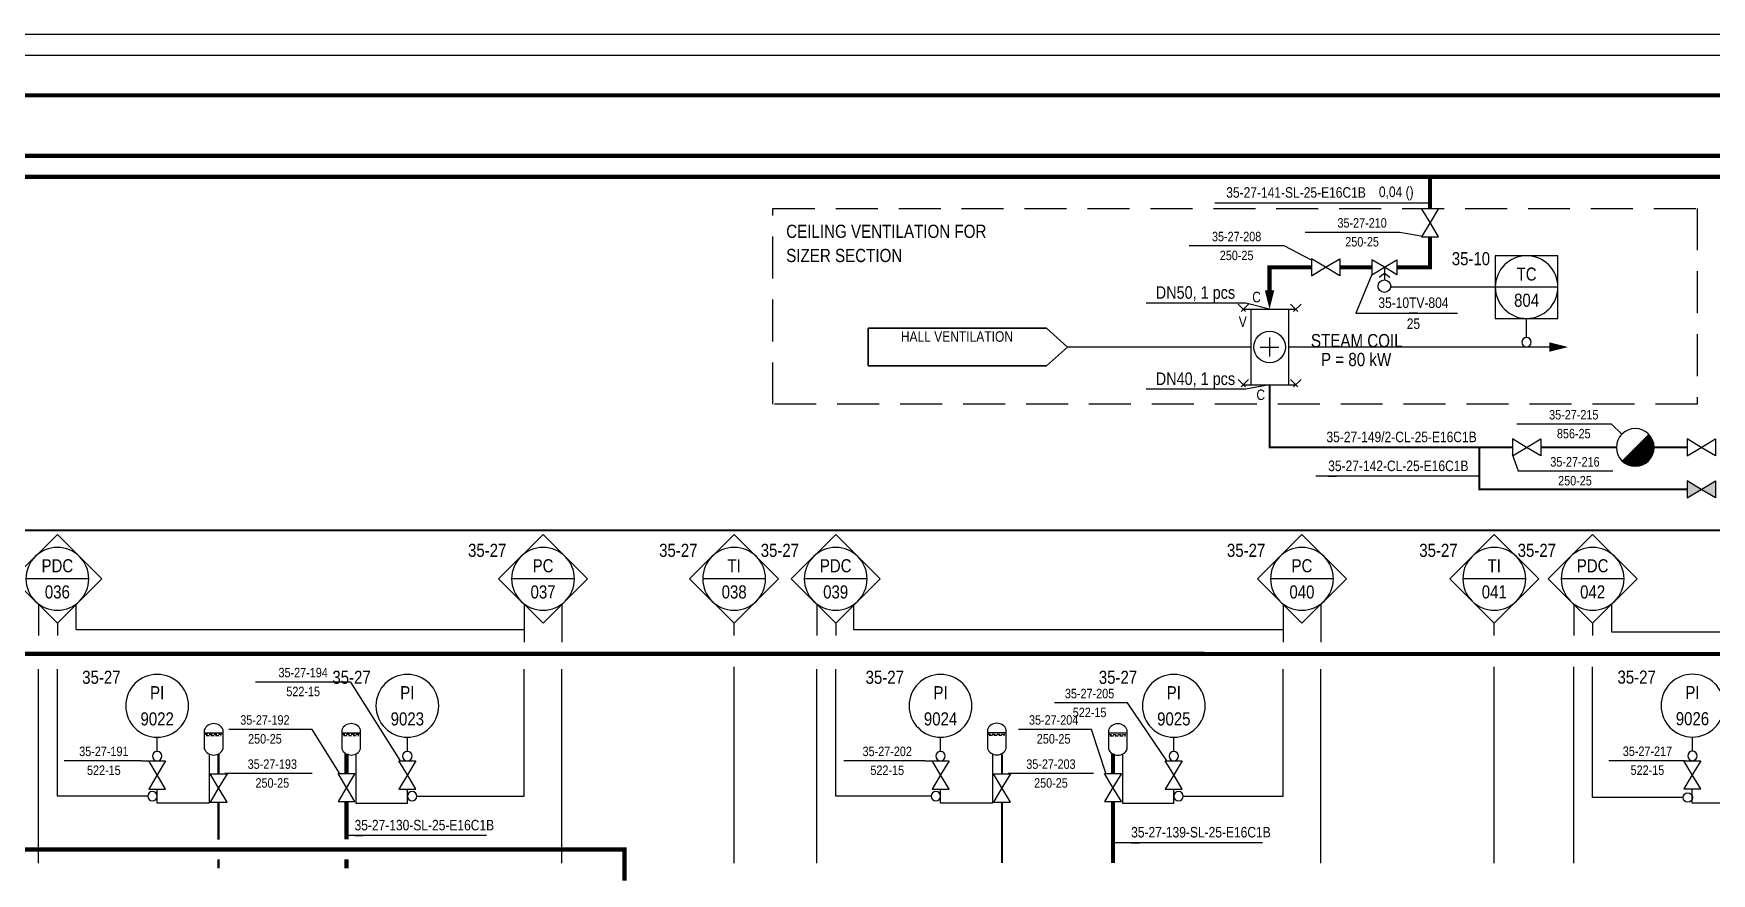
# Model space of a CAD drawing. Header units: millimetres. Extents: x -415 to 12957, y -5 to 599.
# Drawn here: x 3589.3 to 3989.3, y 393.9 to 594.2 of the extents above; entities that cross this region are included whole.
import ezdxf
from ezdxf.enums import TextEntityAlignment as Align

# ---------------------------------------------------------------- set-up
doc = ezdxf.new("R2010")
doc.units = ezdxf.units.MM
doc.header["$LTSCALE"] = 10
doc.header["$MEASUREMENT"] = 0
doc.linetypes.add('DASHDOT2', pattern=[0.5, 0.25, -0.125, 0, -0.125])
doc.linetypes.add('DASHEDX2', pattern=[1.5, 1, -0.5])
doc.layers.get('0').update_dxf_attribs({"linetype": 'CONTINUOUS'})
for name, color, linetype in [('HOYRYPATTERIT', 7, 'CONTINUOUS'), ('P-A-SHEET', 3, 'CONTINUOUS'), ('P-COND', 4, 'CONTINUOUS'), ('P-CVPOS', 7, 'CONTINUOUS'), ('P-DELIVERY_LIMIT', 1, 'DASHDOT2'), ('P-EQUIPMENTS', 7, 'CONTINUOUS'), ('P-INSTRPOS', 7, 'CONTINUOUS'), ('P-INSTRPOS_TEXTS', 7, 'CONTINUOUS'), ('P-INSTRU', 7, 'CONTINUOUS'), ('P-LINEPOS', 7, 'CONTINUOUS'), ('P-OTHER', 7, 'CONTINUOUS'), ('P-STEAM1', 6, 'CONTINUOUS'), ('P-SYMB', 7, 'CONTINUOUS'), ('P-TEXT', 7, 'CONTINUOUS'), ('P-VALVEPOS', 7, 'CONTINUOUS'), ('P-VENTS', 7, 'CONTINUOUS')]:
    doc.layers.add(name, color=color, linetype=linetype)
doc.styles.add('ARIAL', font='ARIALN.TTF')
doc.styles.add('ARIALN', font='ARIALN.TTF')
doc.styles.add('MODESTD', font='ARIALN.TTF')
doc.styles.add('ROMANS', font='ARIALN.TTF')
doc.styles.get("Standard").update_dxf_attribs({"font": 'ARIALN.TTF'})

# ---------------------------------------------------------------- blocks, each defined once
blk = doc.blocks.new('ARROW')
blk.add_solid([(-2.5, -1.25), (-2.5, 1.25), (2.5, 0)])
at = {"linetype": 'Continuous', "flags": 1}
blk.add_attdef('SYM_WIDTH', (0, 0), '', height=3, dxfattribs=at)
blk = doc.blocks.new('LPoist')
at = {"const_width": 3.75}
blk.add_lwpolyline([(1.33, 2.42, -1), (-1.33, 5.08, -5.843182)], format="xyb", dxfattribs=at)
blk.add_circle((0, 3.75), 3.75)
blk = doc.blocks.new('höyrypatteri')
for p, q in [((0, 5), (0, -5)), ((0, 5), (5, 5)), ((5, 5), (5, -5)), ((1.25, 0), (3.75, 0)), ((2.5, 1.25), (2.5, -1.25)), ((0, -5), (5, -5))]:
    blk.add_line(p, q)
blk.add_circle((2.5, 0), 2.09)
blk = doc.blocks.new('PPI_0103B')
at = {"color": 0, "linetype": 'ByBlock'}
blk.add_circle((0, 0), 1.25, dxfattribs=at)
blk = doc.blocks.new('PPI_0900A')
at = {"color": 0, "linetype": 'ByBlock'}
blk.add_line((-2.5, 0), (2.5, 0), dxfattribs=at)
blk = doc.blocks.new('PPI_1100A')
at = {"color": 0, "linetype": 'ByBlock'}
blk.add_line((0, 0), (2, 0), dxfattribs=at)
blk = doc.blocks.new('PPI_1207A')
at = {"color": 0, "linetype": 'ByBlock'}
for p, q in [((-8.5, 0), (0, 8.5)), ((0, 8.5), (8.5, 0)), ((0, -8.5), (-8.5, 0)), ((-6, 0), (6, 0)), ((8.5, 0), (0, -8.5))]:
    blk.add_line(p, q, dxfattribs=at)
blk.add_circle((0, 0), 6, dxfattribs=at)
blk = doc.blocks.new('PPI_1204A')
at = {"color": 0, "linetype": 'ByBlock'}
for p, q in [((-6, -6), (-6, 6)), ((-6, 6), (6, 6)), ((6, 6), (6, -6)), ((-6, 0), (6, 0)), ((6, -6), (-6, -6))]:
    blk.add_line(p, q, dxfattribs=at)
blk.add_circle((0, 0), 6, dxfattribs=at)
blk = doc.blocks.new('PPI_1200A')
at = {"color": 0, "linetype": 'ByBlock'}
blk.add_circle((0, 0), 6, dxfattribs=at)
blk = doc.blocks.new('PPI_1000A')
at = {"color": 0, "linetype": 'ByBlock'}
blk.add_line((-1, 0), (1, 0), dxfattribs=at)
blk = doc.blocks.new('P7A1100')
at = {"color": 0, "linetype": 'ByBlock'}
for points in [[(-3, -1.8), (-3, 1.8), (0, 0)], [(3, -1.8), (3, 1.8), (0, 0)]]:
    blk.add_lwpolyline(points, close=True, dxfattribs=at)
blk = doc.blocks.new('*U61')
at = {"color": 0}
for points in [[(5, 4.5), (0, 0)], [(47.5, 4.5), (5, 4.5)], [(47.5, -4.5), (47.5, 4.5)], [(0, 0), (5, -4.5)], [(5, -4.5), (47.5, -4.5)]]:
    blk.add_lwpolyline(points, close=True, dxfattribs=at)
at = {"color": 7, "style": 'ARIALN'}
for tag, p in [('TEKSTI1', (26.25, 2.5)), ('TEKSTI2', (26.25, -2.5))]:
    blk.add_attdef(tag, text='', height=2.5, dxfattribs=at).set_placement(p, align=Align.MIDDLE_CENTER)
at = {"color": 1, "style": 'ARIALN'}
blk.add_attdef('KAAVIO', text='', height=1.5, dxfattribs=at).set_placement((26.25, -5), align=Align.TOP_CENTER)
blk = doc.blocks.new('PRO66DD')
h = blk.add_hatch(color=0)
h.paths.add_polyline_path([(-3, 1.8), (-3, -1.8), (0, 0)])
h.paths.add_polyline_path([(3, -1.8), (3, 1.8), (0, 0)])
at = {"layer": 'P-VENTS', "color": 0, "linetype": 'Continuous'}
for points in [[(-3, -1.8), (-3, 1.8), (0, 0)], [(3, -1.8), (3, 1.8), (0, 0)]]:
    blk.add_lwpolyline(points, close=True, dxfattribs=at)
blk = doc.blocks.new('P7A0127')
at = {"color": 0, "linetype": 'ByBlock'}
for p, q in [((-7.5, 20), (-7.5, 17.5)), ((7.5, 17.5), (-7.5, 17.5)), ((-7.5, 17.5), (-7.5, 5)), ((7.5, 17.5), (7.5, 20)), ((7.5, 5), (7.5, 17.5))]:
    blk.add_line(p, q, dxfattribs=at)
at = {"color": 0, "linetype": 'DASHEDX2', "ltscale": 0.25}
for points in [[(-7.5, 16.5), (7.5, 16.5)], [(-6, 15.5), (6, 15.5)]]:
    blk.add_lwpolyline(points, dxfattribs=at)
at = {"color": 0, "linetype": 'ByBlock'}
for centre, start, end in [((0, 16.9), 22.4569, 157.5431), ((0, 8.1), 202.4569, 337.5431)]:
    blk.add_arc(centre, 8.12, start, end, dxfattribs=at)
blk = doc.blocks.new('p7a1370')
at = {"color": 0, "linetype": 'ByBlock'}
for p, q in [((1.25, 1.25), (-1.25, -1.25)), ((-1.25, 1.25), (1.25, -1.25))]:
    blk.add_line(p, q, dxfattribs=at)
blk = doc.blocks.new('PPI_2100A')
at = {"color": 0, "linetype": 'ByBlock'}
blk.add_line((0, 0), (2, 0), dxfattribs=at)
blk = doc.blocks.new('CVE6359')
at = {"color": 0, "linetype": 'Continuous'}
blk.add_lwpolyline([(-1.5, 4.5, -1), (1.5, 4.5, -1), (-1.5, 4.5)], format="xyb", close=True, dxfattribs=at)
for points in [[(-1.27, 2.39), (0, 1.5), (1.27, 2.39)], [(0, 0), (0, 3)]]:
    blk.add_lwpolyline(points, dxfattribs=at)
at = {"layer": 'P-VENTS', "color": 0, "linetype": 'Continuous'}
for points in [[(-3, -1.8), (-3, 1.8), (0, 0)], [(3, -1.8), (3, 1.8), (0, 0)]]:
    blk.add_lwpolyline(points, close=True, dxfattribs=at)

msp = doc.modelspace()

# ---------------------------------------------------------------- linework, layer by layer
at = {"layer": 'P-A-SHEET', "color": 7, "const_width": 0.35}
for points in [[(-410, 0), (12952.06, 0), (12952.06, 594), (-410, 594)], [(-405, 5), (12947.06, 5), (12947.06, 589), (-405, 589)]]:
    msp.add_lwpolyline(points, close=True, dxfattribs=at)
at = {"layer": 'P-COND', "linetype": 'Continuous'}
for points in [[(3883.93, 510.44, 0.5, 0.5, 0), (3883.93, 495.5, 0.5, 0.5, 0), (3941.8, 495.5, 0, 0, 0)], [(3933.93, 495.5, 0.5, 0.5, 0), (3933.93, 485.5, 0.5, 0.5, 0), (3983.47, 485.5, 0, 0, 0)]]:
    msp.add_lwpolyline(points, format="xyseb", dxfattribs=at)
at = {"layer": 'P-COND', "linetype": 'Continuous', "const_width": 0.5}
for points in [[(3948.55, 495.5), (3966.59, 495.5)], [(3975.59, 495.5), (3983.47, 495.5)], [(2156.94, 475.71), (5944.77, 475.71), (5944.77, 465.05), (5976.85, 465.05)], [(3633.41, 417.7), (3633.41, 422.35)], [(3820.14, 417.7), (3820.14, 422.35)], [(3633.41, 401.99), (3633.41, 410.95)], [(3820.14, 396.4), (3820.14, 410.95)], [(3633.41, 395.12), (3633.41, 397.31)]]:
    msp.add_lwpolyline(points, dxfattribs=at)
at = {"layer": 'P-CVPOS'}
msp.add_lwpolyline([(3908.34, 536.75), (3904.47, 527.5), (3928.76, 527.5)], dxfattribs=at)
at = {"layer": 'P-DELIVERY_LIMIT'}
for points in [[(3877.68, 528.44), (3890.18, 528.44)], [(3877.68, 510.44), (3890.18, 510.44)]]:
    msp.add_lwpolyline(points, dxfattribs=at)
at = {"layer": 'P-INSTRU', "linetype": 'Continuous'}
for points in [[(3937.73, 533.72), (3912.95, 533.72)], [(3945.2, 521.69), (3945.2, 526.25)], [(3599.49, 452.09), (3599.49, 458.06)], [(3756.31, 450.67), (3756.31, 453.56)], [(3937.49, 450.67), (3937.49, 453.56)], [(3756.31, 396.4), (3756.31, 443.19)], [(3937.49, 396.4), (3937.49, 443.19)], [(3618.78, 423.02), (3618.78, 426.4)], [(3678.41, 423.02), (3678.41, 426.4)], [(3805.51, 423.02), (3805.51, 426.4)], [(3861.11, 423.02), (3861.11, 426.4)], [(3984.73, 423.06), (3984.73, 426.44)], [(3631.16, 422.35), (3631.16, 410.65)], [(3666.16, 422.45), (3666.16, 410.65), (3678.41, 410.65), (3678.41, 414.02)], [(3817.89, 422.35), (3817.89, 410.65)], [(3848.86, 422.45), (3848.86, 410.65)], [(3997.06, 422.35), (3997.06, 410.65), (3984.69, 410.65)], [(3616.53, 412.34), (3594.99, 412.34)], [(3618.78, 410.65), (3618.78, 414.02)], [(3805.51, 410.65), (3805.51, 414.02)], [(3861.11, 410.65), (3861.11, 414.02)], [(3984.69, 410.65), (3984.69, 414.06)], [(3631.16, 410.65), (3618.78, 410.65)], [(3817.89, 410.65), (3805.51, 410.65)], [(3848.86, 410.65), (3861.11, 410.65)]]:
    msp.add_lwpolyline(points, dxfattribs=at)
at = {"layer": 'P-INSTRU'}
for points in [[(3590.49, 458.06), (3590.49, 450.67)], [(3706.26, 458.06), (3706.26, 449.09)], [(3715.26, 458.06), (3715.26, 449.09)], [(3776.01, 458.06), (3776.01, 450.67)], [(3784.79, 458.06), (3784.79, 452.09), (3887.15, 452.09)], [(3887.15, 458.06), (3887.15, 449.09)], [(3896.15, 458.06), (3896.15, 449.09)], [(3956.44, 458.06), (3956.44, 450.67)], [(3965.44, 458.06), (3965.44, 451.52), (4097.3, 451.52)], [(3594.99, 453.56), (3594.99, 450.67)], [(3599.49, 452.09), (3706.26, 452.09)], [(3780.51, 453.56), (3780.51, 450.67)], [(3960.94, 453.56), (3960.94, 450.67)], [(3590.49, 396.4), (3590.49, 442.67)], [(3594.99, 412.34), (3594.99, 442.67)], [(3680.66, 412.34), (3706.26, 412.34), (3706.26, 442.67)], [(3715.26, 396.4), (3715.26, 442.67)], [(3776.01, 396.4), (3776.01, 442.67)], [(3803.26, 412.34), (3780.51, 412.34), (3780.51, 442.67)], [(3863.36, 412.34), (3887.15, 412.34), (3887.15, 442.67)], [(3896.15, 396.4), (3896.15, 442.67)], [(3956.44, 396.4), (3956.44, 443.19)], [(3982.49, 412.03), (3960.94, 412.03), (3960.94, 443.19)]]:
    msp.add_lwpolyline(points, dxfattribs=at)
at = {"layer": 'P-LINEPOS'}
msp.add_lwpolyline([(3933.93, 488.61), (3894.98, 488.61)], dxfattribs=at)
at = {"layer": 'P-OTHER', "linetype": 'DASHEDX2'}
msp.add_lwpolyline([(3765.54, 552.5), (3985.89, 552.5), (3985.89, 505.78), (3765.54, 505.78)], close=True, dxfattribs=at)
at = {"layer": 'P-OTHER'}
for points in [[(3870.92, 553.79), (3922.18, 553.79)], [(3697.26, 402.95), (3663.91, 402.95)], [(3882.27, 401.26), (3846.61, 401.26)]]:
    msp.add_lwpolyline(points, dxfattribs=at)
at = {"layer": 'P-OTHER', "linetype": 'Continuous'}
for points in [[(3854.49, 529.97), (3878.24, 529.97), (3883.95, 528.54)], [(3879.43, 519.44), (3835.76, 519.44)], [(3952.85, 519.44), (3888.43, 519.44)], [(3883.93, 510.44), (3878.24, 509.41), (3854.49, 509.41)]]:
    msp.add_lwpolyline(points, dxfattribs=at)
at = {"layer": 'P-STEAM1', "linetype": 'Continuous', "const_width": 1}
for points in [[(1230.31, 579.44), (6591.76, 579.44)], [(1230.31, 565), (6459.81, 565)], [(1230.31, 560), (6459.81, 560)], [(3922.18, 552.5), (3922.18, 560)], [(3900.68, 538.44), (3908.31, 538.44)], [(1230.31, 446.44), (2477.49, 446.38), (2482.49, 446.38), (2492.49, 446.38), (6312.49, 446.06), (6327.49, 446.06), (6459.81, 446.05)], [(3663.91, 417.8), (3663.91, 422.45)], [(3846.61, 417.8), (3846.61, 422.45)], [(3663.91, 402.05), (3663.91, 411.05)], [(3846.61, 396.4), (3846.61, 411.05)], [(3362.5, 399.65), (3730.17, 399.66), (3730.17, 392.22)], [(3663.91, 395.18), (3663.91, 397.31)]]:
    msp.add_lwpolyline(points, dxfattribs=at)
at = {"layer": 'P-STEAM1', "linetype": 'Continuous'}
for points in [[(3914.3, 538.44, 1, 1, 0), (3922.18, 538.44, 1, 1, 0), (3922.18, 545.75, 0, 0, 0)], [(3883.93, 532.94, 1, 1, 0), (3883.93, 538.44, 1, 1, 0), (3893.93, 538.44, 0, 0, 0)]]:
    msp.add_lwpolyline(points, format="xyseb", dxfattribs=at)
at = {"layer": 'P-VALVEPOS'}
for points in [[(3920.49, 545.75), (3914.99, 546.78), (3892.39, 546.78)], [(3893.93, 540.13), (3887.38, 543.53), (3864.78, 543.53)], [(3965.44, 501.04), (3942.84, 501.04)], [(3965.44, 501.04), (3967.88, 498.65)], [(3943.23, 489.82), (3941.8, 493.81)], [(3965.73, 489.82), (3943.13, 489.82)], [(3664.83, 439.57), (3642.23, 439.57)], [(3664.83, 439.57), (3676.72, 420.77)], [(3859.42, 420.77), (3850.03, 434.57), (3832.63, 434.57)], [(3655.76, 428.27), (3635.83, 428.27)], [(3662.22, 417.8), (3655.76, 428.27)], [(3844.92, 417.8), (3841.46, 428.27), (3824.06, 428.27)], [(3615.07, 420.79), (3596.58, 420.79)], [(3615.07, 420.79), (3617.1, 420.77)], [(3801.8, 420.79), (3782.42, 420.79)], [(3801.8, 420.79), (3803.82, 420.77)], [(3983, 420.81), (3964.83, 420.81)], [(3655.76, 417.75), (3634.93, 417.75)], [(3841.99, 417.75), (3821.65, 417.75)]]:
    msp.add_lwpolyline(points, dxfattribs=at)

# ---------------------------------------------------------------- block references
at = {"layer": 'HOYRYPATTERIT', "xscale": 1.800000000000182, "yscale": 1.800000000000182, "zscale": 1.800000000000182}
msp.add_blockref('höyrypatteri', (3879.43, 519.44), dxfattribs=at)
at = {"layer": 'P-CVPOS', "color": 140, "xscale": -1}
msp.add_blockref('PPI_1000A', (3918.22, 527.5), dxfattribs=at)
at = {"layer": 'P-DELIVERY_LIMIT'}
for p in [(3877.68, 528.44), (3890.18, 528.44), (3877.68, 510.44), (3890.18, 510.44)]:
    msp.add_blockref('p7a1370', p, dxfattribs=at)
at = {"layer": 'P-EQUIPMENTS', "xscale": 0.3002463749403548, "yscale": 0.3002463749403548, "zscale": 0.3002463749403548}
for p in [(3632.27, 422.15), (3665.03, 422.15), (3818.92, 422.22), (3847.77, 422.1)]:
    msp.add_blockref('P7A0127', p, dxfattribs=at)
at = {"layer": 'P-INSTRPOS', "color": 140, "xscale": -1.245, "yscale": 1.245, "zscale": 1.245}
msp.add_blockref('PPI_1204A', (3945.2, 533.72), dxfattribs=at)
at = {"layer": 'P-INSTRU', "color": 1, "xscale": -0.899999999999636, "yscale": 0.899999999999636, "zscale": 0.899999999999636}
msp.add_blockref('PPI_0103B', (3945.2, 520.57), dxfattribs=at)
at = {"layer": 'P-INSTRU', "color": 140}
for name, p, xscale, yscale, zscale in [('PPI_1207A', (3594.99, 464.17), -1.2478, 1.2478, 1.2478), ('PPI_1207A', (3710.76, 464.17), -1.2478, 1.2478, 1.2478), ('PPI_1207A', (3756.31, 464.17), -1.2478, 1.2478, 1.2478), ('PPI_1207A', (3780.51, 464.17), -1.2478, 1.2478, 1.2478), ('PPI_1207A', (3891.65, 464.17), -1.2478, 1.2478, 1.2478), ('PPI_1207A', (3937.49, 464.17), -1.2478, 1.2478, 1.2478), ('PPI_1207A', (3960.94, 464.17), -1.2478, 1.2478, 1.2478), ('PPI_1200A', (3618.78, 433.9), -1.2478, 1.2478, 1.2478), ('PPI_1200A', (3678.41, 433.9), -1.2478, 1.2478, 1.2478), ('PPI_1200A', (3805.51, 433.9), -1.2478, 1.2478, 1.2478), ('PPI_1200A', (3861.11, 433.9), -1.2478, 1.2478, 1.2478), ('PPI_1200A', (3984.73, 433.94), -1.2478, 1.2478, 1.2478), ('PPI_0103B', (3618.78, 421.9), -0.899999999999636, 0.899999999999636, 0.899999999999636), ('PPI_0103B', (3678.41, 421.9), -0.899999999999636, 0.899999999999636, 0.899999999999636), ('PPI_0103B', (3805.51, 421.9), -0.899999999999636, 0.899999999999636, 0.899999999999636), ('PPI_0103B', (3861.11, 421.9), -0.899999999999636, 0.899999999999636, 0.899999999999636), ('PPI_0103B', (3984.73, 421.94), -0.899999999999636, 0.899999999999636, 0.899999999999636), ('PPI_0103B', (3617.66, 412.34), -0.899999999999636, 0.899999999999636, 0.899999999999636), ('PPI_0103B', (3679.54, 412.34), -0.899999999999636, 0.899999999999636, 0.899999999999636), ('PPI_0103B', (3804.39, 412.34), -0.899999999999636, 0.899999999999636, 0.899999999999636), ('PPI_0103B', (3862.23, 412.34), -0.899999999999636, 0.899999999999636, 0.899999999999636), ('PPI_0103B', (3983.61, 412.03), 0.899999999999636, 0.899999999999636, 0.899999999999636)]:
    msp.add_blockref(name, p, dxfattribs=dict(at, xscale=xscale, yscale=yscale, zscale=zscale))
at = {"layer": 'P-LINEPOS', "color": 140}
for name, p in [('PPI_1100A', (3873.61, 553.79)), ('PPI_2100A', (3897.49, 495.5)), ('PPI_1100A', (3897.91, 488.61)), ('PPI_1100A', (3665.83, 402.95)), ('PPI_1100A', (3850.94, 401.26))]:
    msp.add_blockref(name, p, dxfattribs=at)
at = {"layer": 'P-OTHER'}
ref = msp.add_blockref('*U61', (3835.76, 519.44), dxfattribs=dict(at, xscale=-1))
ref.add_attrib('TEKSTI1', 'HALL VENTILATION', dxfattribs={"layer": '0', "color": 7, "height": 2.5, "style": 'ARIALN'}).set_placement((3809.41, 521.94), align=Align.MIDDLE_CENTER)
at = {"layer": 'P-OTHER', "linetype": 'Continuous', "xscale": -0.8999999999996362, "yscale": 0.8999999999996362, "zscale": 0.8999999999996362, "rotation": 180}
msp.add_blockref('ARROW', (3952.85, 519.44), dxfattribs=at)
at = {"layer": 'P-STEAM1', "linetype": 'Continuous', "xscale": -0.900000000000091, "yscale": 0.900000000000091, "zscale": 0.900000000000091, "rotation": 89.9999999999996}
msp.add_blockref('ARROW', (3883.93, 530.69), dxfattribs=at)
at = {"layer": 'P-SYMB', "xscale": -1.200000000001182, "yscale": 1.200000000001182, "zscale": 1.200000000001182}
msp.add_blockref('LPoist', (3971.09, 491), dxfattribs=at)
at = {"layer": 'P-VALVEPOS', "color": 140, "xscale": -0.9, "yscale": 0.9, "zscale": 0.9}
for p in [(3905.99, 546.78), (3876.08, 543.53), (3956.44, 501.04), (3956.73, 489.82), (3653.58, 439.57), (3841.03, 434.57), (3644.46, 428.27), (3832.46, 428.27), (3606.07, 420.79), (3792.8, 420.79), (3974, 420.81), (3646.23, 417.75), (3831.82, 417.75)]:
    msp.add_blockref('PPI_0900A', p, dxfattribs=at)
at = {"layer": 'P-VENTS'}
for name, p, xscale, yscale, zscale, rotation in [('P7A1100', (3922.18, 549.12), 1.125, 1.125, 1.125, 270), ('P7A1100', (3897.3, 538.44), 1.125, 1.125, 1.125, 180), ('P7A1100', (3945.18, 495.5), 1.125, 1.125, 1.125, 180), ('P7A1100', (3986.84, 495.5), 1.125, 1.125, 1.125, 180), ('PRO66DD', (3986.84, 485.5), 1.125000000000022, 1.125000000000022, 1.125000000000022, 180), ('P7A1100', (3618.78, 417.4), 1.125, 1.125, 1.125, 270), ('P7A1100', (3678.41, 417.4), 1.125, 1.125, 1.125, 270), ('P7A1100', (3805.51, 417.4), 1.125, 1.125, 1.125, 270), ('P7A1100', (3861.11, 417.4), 1.125, 1.125, 1.125, 270), ('P7A1100', (3984.69, 417.44), 1.125, 1.125, 1.125, 270), ('P7A1100', (3633.41, 414.32), 1.125, 1.125, 1.125, 270), ('P7A1100', (3663.91, 414.42), 1.125, 1.125, 1.125, 270), ('P7A1100', (3820.14, 414.32), 1.125, 1.125, 1.125, 270), ('P7A1100', (3846.61, 414.42), 1.125, 1.125, 1.125, 270)]:
    msp.add_blockref(name, p, dxfattribs=dict(at, xscale=xscale, yscale=yscale, zscale=zscale, rotation=rotation))
at = {"layer": 'P-VENTS', "rotation": 180}
msp.add_blockref('CVE6359', (3911.3, 538.44), dxfattribs=at)

# ---------------------------------------------------------------- texts
at = {"layer": 'P-CVPOS', "color": 140, "style": 'ARIAL'}
for s, p in [('35-10TV-804', (3918.22, 530)), ('25', (3918.22, 525))]:
    msp.add_text(s, height=2.5, dxfattribs=at).set_placement(p, align=Align.MIDDLE)
at = {"layer": 'P-DELIVERY_LIMIT', "style": 'ROMANS'}
for p in [(3879.8, 530.1), (3880.79, 506.8)]:
    msp.add_attdef('C', p, '', height=2.5, dxfattribs=at)
msp.add_attdef('V', text='', height=2.5, dxfattribs=at).set_placement((3878.5, 524.23), align=Align.RIGHT)
at = {"layer": 'P-INSTRPOS_TEXTS', "style": 'ARIAL'}
for s, height, p in [('35-10', 3.112, (3936.49, 538.95)), ('35-27', 3.119, (3702.02, 469.41)), ('35-27', 3.119, (3747.57, 469.41)), ('35-27', 3.119, (3771.78, 469.41)), ('35-27', 3.119, (3882.91, 469.41)), ('35-27', 3.119, (3928.75, 469.41)), ('35-27', 3.119, (3952.21, 469.41)), ('35-27', 3.119, (3610.05, 439.14)), ('35-27', 3.119, (3669.68, 439.14)), ('35-27', 3.119, (3796.78, 439.14)), ('35-27', 3.119, (3852.37, 439.14)), ('35-27', 3.119, (3976, 439.18))]:
    msp.add_text(s, height=height, dxfattribs=at).set_placement(p, align=Align.RIGHT)
for s, height, p in [('TC', 3.112, (3945.2, 536.83)), ('804', 3.112, (3945.2, 530.6)), ('PDC', 3.119, (3594.99, 467.29)), ('PC', 3.119, (3710.76, 467.29)), ('TI', 3.119, (3756.31, 467.29)), ('PDC', 3.119, (3780.51, 467.29)), ('PC', 3.119, (3891.65, 467.29)), ('TI', 3.119, (3937.49, 467.29)), ('PDC', 3.119, (3960.94, 467.29)), ('036', 3.119, (3594.99, 461.05)), ('037', 3.119, (3710.76, 461.05)), ('038', 3.119, (3756.31, 461.05)), ('039', 3.119, (3780.51, 461.05)), ('040', 3.119, (3891.65, 461.05)), ('041', 3.119, (3937.49, 461.05)), ('042', 3.119, (3960.94, 461.05)), ('PI', 3.119, (3618.78, 437.02)), ('PI', 3.119, (3678.41, 437.02)), ('PI', 3.119, (3805.51, 437.02)), ('PI', 3.119, (3861.11, 437.02)), ('PI', 3.119, (3984.73, 437.06)), ('9022', 3.119, (3618.78, 430.78)), ('9023', 3.119, (3678.41, 430.78)), ('9024', 3.119, (3805.51, 430.78)), ('9025', 3.119, (3861.11, 430.78)), ('9026', 3.119, (3984.73, 430.82))]:
    msp.add_text(s, height=height, dxfattribs=at).set_placement(p, align=Align.MIDDLE)
at = {"layer": 'P-LINEPOS', "color": 140, "style": 'ARIAL'}
for s, p in [('35-27-141-SL-25-E16C1B', (3873.61, 556.29)), ('0,04 ()', (3909.99, 556.44)), ('35-27-149/2-CL-25-E16C1B', (3897.49, 498)), ('35-27-142-CL-25-E16C1B', (3897.91, 491.11)), ('35-27-130-SL-25-E16C1B', (3665.83, 405.45)), ('35-27-139-SL-25-E16C1B', (3850.94, 403.76))]:
    msp.add_text(s, height=2.5, dxfattribs=at).set_placement(p, align=Align.MIDDLE_LEFT)
at = {"layer": 'P-OTHER', "linetype": 'Continuous', "style": 'MODESTD'}
for s, p in [('CEILING VENTILATION FOR', (3768.72, 545.45)), ('SIZER SECTION', (3768.72, 539.69)), ('STEAM COIL', (3893.79, 519.39)), ('P = 80 kW', (3896.19, 514.89))]:
    msp.add_text(s, height=3.15, dxfattribs=at).set_placement(p)
at = {"layer": 'P-TEXT', "style": 'ARIALN'}
for s, p in [('DN50, 1 pcs', (3856.81, 530.94)), ('DN40, 1 pcs', (3856.81, 510.38))]:
    msp.add_text(s, height=3, dxfattribs=at).set_placement(p)
at = {"layer": 'P-VALVEPOS', "color": 140, "style": 'ARIAL'}
for s, p in [('35-27-210', (3905.99, 549.03)), ('35-27-208', (3876.08, 545.78)), ('250-25', (3905.99, 544.53)), ('250-25', (3876.08, 541.28)), ('35-27-215', (3956.44, 503.29)), ('856-25', (3956.44, 498.79)), ('35-27-216', (3956.73, 492.07)), ('250-25', (3956.73, 487.57)), ('35-27-194', (3653.58, 441.82)), ('522-15', (3653.58, 437.32)), ('35-27-205', (3841.03, 436.82)), ('522-15', (3841.03, 432.32)), ('35-27-192', (3644.46, 430.52)), ('35-27-204', (3832.46, 430.52)), ('35-27-191', (3606.07, 423.04)), ('250-25', (3644.46, 426.02)), ('35-27-202', (3792.8, 423.04)), ('250-25', (3832.46, 426.02)), ('35-27-217', (3974, 423.06)), ('35-27-193', (3646.23, 420)), ('35-27-203', (3831.82, 420)), ('522-15', (3606.07, 418.54)), ('250-25', (3646.23, 415.5)), ('522-15', (3792.8, 418.54)), ('250-25', (3831.82, 415.5)), ('522-15', (3974, 418.56))]:
    msp.add_text(s, height=2.25, dxfattribs=at).set_placement(p, align=Align.MIDDLE)

doc.saveas('drawing.dxf')
